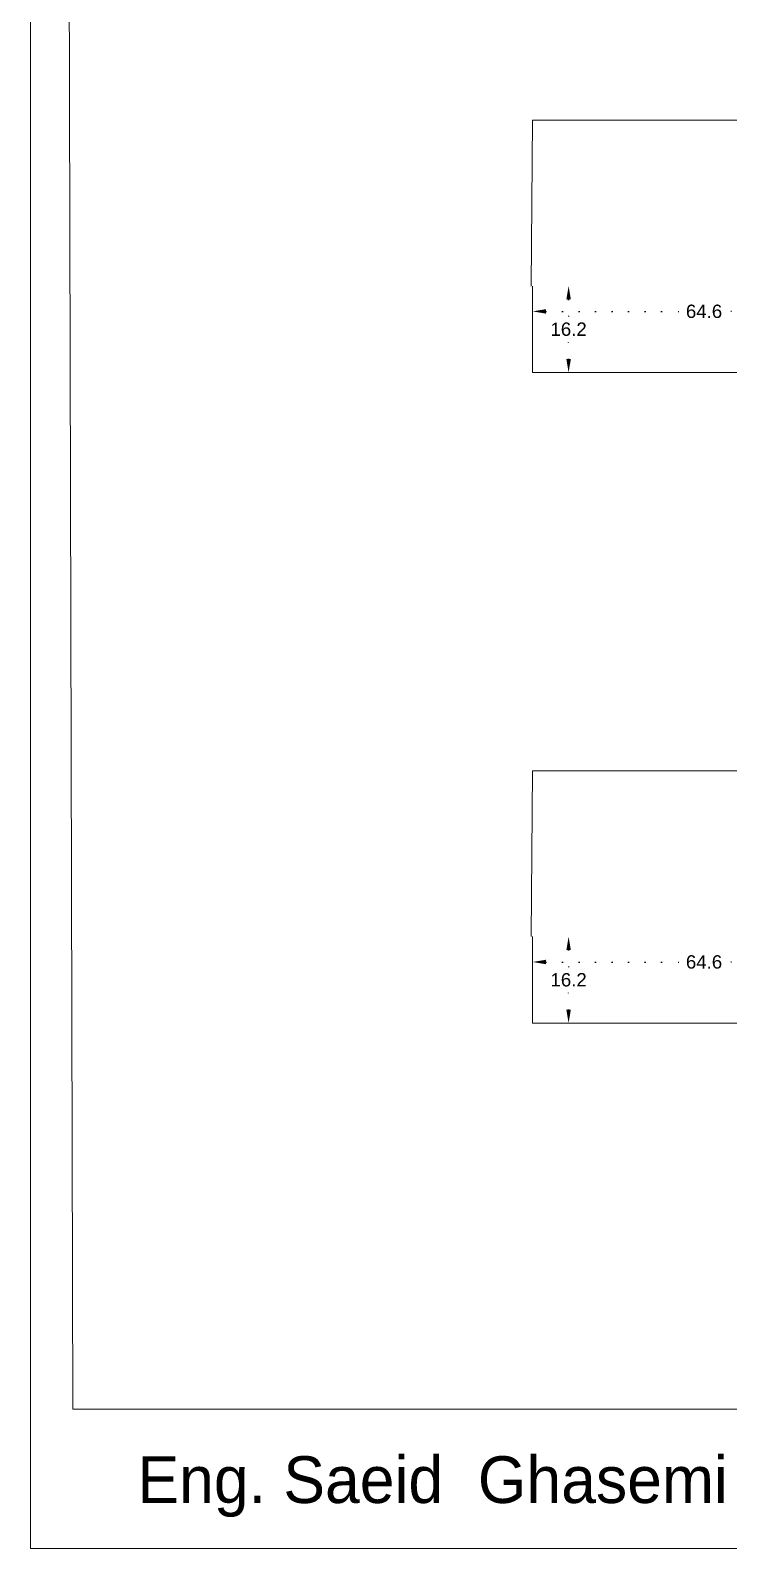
# Model space of a CAD drawing. Header units: inches. Extents: x 104 to 9740, y 936 to 6735.
# Drawn here: x 5489.4 to 5620.3, y 1993.8 to 2278.3 of the extents above; entities that cross this region are included whole.
import ezdxf

# ---------------------------------------------------------------- set-up
doc = ezdxf.new("R2010")
doc.units = ezdxf.units.IN
doc.header["$MEASUREMENT"] = 0
doc.linetypes.add('ACAD_ISO07W100', pattern=[3, 0, -3])
doc.styles.get("Standard").update_dxf_attribs({"font": 'arial.ttf'})
doc.dimstyles.new('Copy of Standard', dxfattribs={"dimtxt": 2.5, "dimasz": 2.5, "dimexe": 0.18, "dimexo": 0.0625, "dimgap": 0.09, "dimtad": 0, "dimtih": 1, "dimtoh": 1, "dimdec": 1, "dimzin": 0, "dimdsep": 46, "dimtxsty": 'Standard', "dimcen": 0.09, "dimse1": 1, "dimse2": 1, "dimadec": 0, "dimazin": 0, "dimtfac": 1, "dimtdec": 1, "dimtix": 1, "dimtofl": 0, "dimtmove": 0, "dimatfit": 3, "dimfxl": 1, "dimtolj": 1, "dimtzin": 0, "dimarcsym": 0})

# ---------------------------------------------------------------- blocks, each defined once
blk = doc.blocks.new('*D494')
at = {"color": 0, "linetype": 'ACAD_ISO07W100', "lineweight": -2, "transparency": 16777216}
for p, q in [((5586.08, 2103.72), (5612.39, 2103.72)), ((5645.68, 2103.72), (5619.07, 2103.72))]:
    blk.add_line(p, q, dxfattribs=at)
at = {"color": 0, "transparency": 16777216}
for points in [[(5586.08, 2104.14), (5586.08, 2103.31), (5583.58, 2103.72)], [(5645.68, 2104.14), (5645.68, 2103.31), (5648.18, 2103.72)]]:
    blk.add_solid(points, dxfattribs=at)
at = {"layer": 'Defpoints', "color": 0, "transparency": 16777216}
for p in [(5583.58, 2108.47), (5583.58, 2103.72), (5648.18, 2092.27)]:
    blk.add_point(p, dxfattribs=at)
at = {"color": 0, "lineweight": 20, "transparency": 16777216, "insert": (5615.73, 2103.72), "char_height": 2.5, "attachment_point": 5}
blk.add_mtext('\\A1;64.6', dxfattribs=at)
blk = doc.blocks.new('*D524')
at = {"color": 0, "linetype": 'ACAD_ISO07W100', "lineweight": -2, "transparency": 16777216}
for p, q in [((5590.33, 2105.97), (5590.33, 2101.73)), ((5590.33, 2094.77), (5590.33, 2099))]:
    blk.add_line(p, q, dxfattribs=at)
at = {"color": 0, "transparency": 16777216}
for points in [[(5589.91, 2105.97), (5590.75, 2105.97), (5590.33, 2108.47)], [(5589.91, 2094.77), (5590.75, 2094.77), (5590.33, 2092.27)]]:
    blk.add_solid(points, dxfattribs=at)
at = {"layer": 'Defpoints', "color": 0, "transparency": 16777216}
for p in [(5583.58, 2108.47), (5583.58, 2092.27), (5590.33, 2092.27)]:
    blk.add_point(p, dxfattribs=at)
at = {"color": 0, "lineweight": 20, "transparency": 16777216, "insert": (5590.33, 2100.37), "char_height": 2.5, "attachment_point": 5}
blk.add_mtext('\\A1;16.2', dxfattribs=at)
blk = doc.blocks.new('*D506')
at = {"color": 0, "linetype": 'ACAD_ISO07W100', "lineweight": -2, "transparency": 16777216}
for p, q in [((5586.08, 2225.64), (5612.39, 2225.64)), ((5645.68, 2225.64), (5619.07, 2225.64))]:
    blk.add_line(p, q, dxfattribs=at)
at = {"color": 0, "transparency": 16777216}
for points in [[(5586.08, 2226.06), (5586.08, 2225.22), (5583.58, 2225.64)], [(5645.68, 2226.06), (5645.68, 2225.22), (5648.18, 2225.64)]]:
    blk.add_solid(points, dxfattribs=at)
at = {"layer": 'Defpoints', "color": 0, "transparency": 16777216}
for p in [(5583.58, 2230.39), (5583.58, 2225.64), (5648.18, 2214.19)]:
    blk.add_point(p, dxfattribs=at)
at = {"color": 0, "lineweight": 20, "transparency": 16777216, "insert": (5615.73, 2225.64), "char_height": 2.5, "attachment_point": 5}
blk.add_mtext('\\A1;64.6', dxfattribs=at)
blk = doc.blocks.new('*D554')
at = {"color": 0, "linetype": 'ACAD_ISO07W100', "lineweight": -2, "transparency": 16777216}
for p, q in [((5590.33, 2227.89), (5590.33, 2223.65)), ((5590.33, 2216.69), (5590.33, 2220.92))]:
    blk.add_line(p, q, dxfattribs=at)
at = {"color": 0, "transparency": 16777216}
for points in [[(5589.91, 2227.89), (5590.75, 2227.89), (5590.33, 2230.39)], [(5589.91, 2216.69), (5590.75, 2216.69), (5590.33, 2214.19)]]:
    blk.add_solid(points, dxfattribs=at)
at = {"layer": 'Defpoints', "color": 0, "transparency": 16777216}
for p in [(5583.58, 2230.39), (5583.58, 2214.19), (5590.33, 2214.19)]:
    blk.add_point(p, dxfattribs=at)
at = {"color": 0, "lineweight": 20, "transparency": 16777216, "insert": (5590.33, 2222.29), "char_height": 2.5, "attachment_point": 5}
blk.add_mtext('\\A1;16.2', dxfattribs=at)

msp = doc.modelspace()

# ---------------------------------------------------------------- linework, layer by layer
at = {"lineweight": 20}
for p, q in [((5583.28, 2230.39), (5583.58, 2261.49)), ((5583.58, 2261.49), (6175.78, 2261.49)), ((5583.58, 2230.39), (5583.58, 2214.19)), ((5583.58, 2214.19), (5650.08, 2214.19)), ((5583.28, 2108.47), (5583.58, 2139.57)), ((5583.58, 2139.57), (6175.78, 2139.57)), ((5583.58, 2108.47), (5583.58, 2092.27)), ((5583.58, 2092.27), (5650.08, 2092.27))]:
    msp.add_line(p, q, dxfattribs=at)
for points in [[(5489.39, 1993.79), (6337.6, 1993.79), (6337.6, 2593.54), (5489.39, 2593.54)], [(5497.34, 2019.91), (6329.41, 2019.91), (6328.07, 2560.86), (5496, 2560.86)]]:
    msp.add_lwpolyline(points, close=True, dxfattribs=at)

# ---------------------------------------------------------------- texts
at = {"lineweight": 20, "insert": (5474.43, 2011.1), "char_height": 8.7619, "attachment_point": 1}
msp.add_mtext_dynamic_manual_height_columns('{\\fPlantagenet Cherokee|b0|i0|c0|p18;^IEng. Saeid  Ghasemi      09137057733}', width=387.0247, gutter_width=43.28, heights=[0], dxfattribs=at)

# ---------------------------------------------------------------- dimensions: what is measured, and where the dimension line sits
at = {"lineweight": 20}
for base, p1, p2, angle, picture, middle in [((5583.58, 2225.64), (5648.18, 2214.19), (5583.58, 2230.39), 180, '*D506', (5615.73, 2225.64)), ((5590.33, 2214.19), (5583.58, 2230.39), (5583.58, 2214.19), 270, '*D554', (5590.33, 2222.29)), ((5583.58, 2103.72), (5648.18, 2092.27), (5583.58, 2108.47), 180, '*D494', (5615.73, 2103.72)), ((5590.33, 2092.27), (5583.58, 2108.47), (5583.58, 2092.27), 270, '*D524', (5590.33, 2100.37))]:
    dim = msp.add_linear_dim(base=base, p1=p1, p2=p2, angle=angle, dimstyle='Copy of Standard', dxfattribs=at)
    dim.commit()
    dim.dimension.update_dxf_attribs({"geometry": picture, "text_midpoint": middle, "dimtype": 160})

doc.saveas('drawing.dxf')
